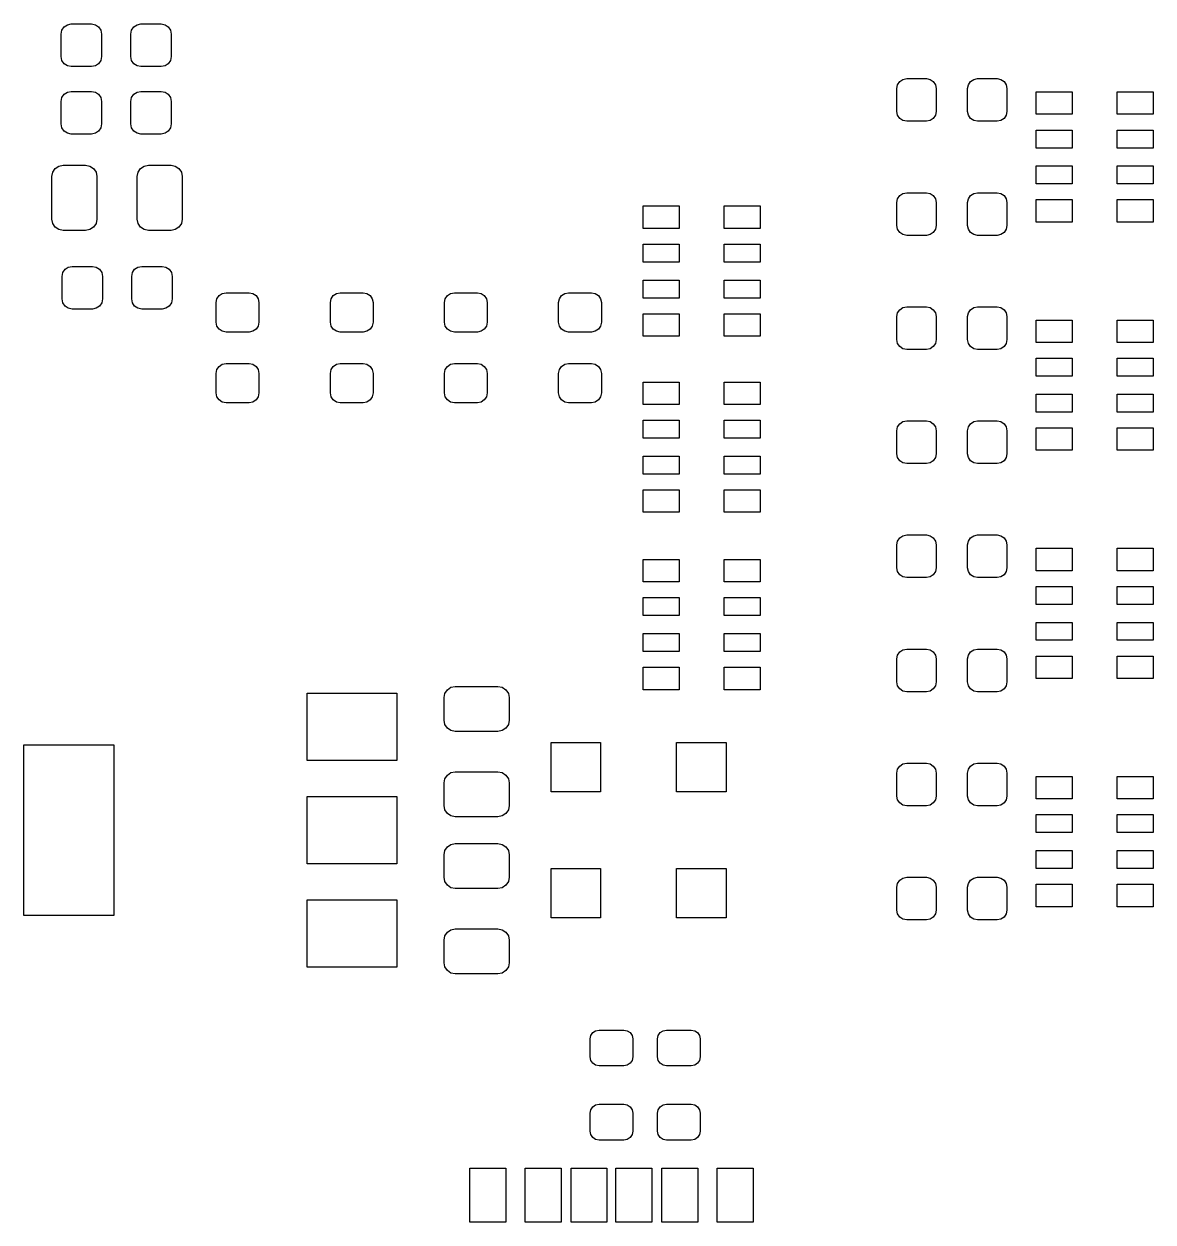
# Model space of a CAD drawing. Extents: x 59.9 to 115.5, y -126.7 to -48.9.
# Drawn here: x 90.43 to 115.55, y -81.55 to -54.88 of the extents above; entities that cross this region are included whole.
import ezdxf

# ---------------------------------------------------------------- set-up
doc = ezdxf.new("R2010")
doc.units = 0
doc.layers.add('BLACK', color=7, linetype='CONTINUOUS')

msp = doc.modelspace()

# ---------------------------------------------------------------- linework, layer by layer
at = {"layer": 'BLACK', "linetype": 'CONTINUOUS'}
for p, q in [((91.3214, -54.9444), (91.3944, -54.8956)), ((91.3944, -54.8956), (91.4805, -54.8785)), ((91.4805, -54.8785), (91.9305, -54.8785)), ((91.9305, -54.8785), (92.0166, -54.8956)), ((92.0166, -54.8956), (92.0896, -54.9444)), ((92.8714, -54.9444), (92.9444, -54.8956)), ((92.9444, -54.8956), (93.0305, -54.8785)), ((93.0305, -54.8785), (93.4805, -54.8785)), ((93.4805, -54.8785), (93.5666, -54.8956)), ((93.5666, -54.8956), (93.6396, -54.9444)), ((91.2555, -55.1035), (91.2726, -55.0174)), ((91.2555, -55.6035), (91.2555, -55.1035)), ((91.2726, -55.0174), (91.3214, -54.9444)), ((92.0896, -54.9444), (92.1384, -55.0174)), ((92.1384, -55.0174), (92.1555, -55.1035)), ((92.1555, -55.1035), (92.1555, -55.6035)), ((92.8055, -55.1035), (92.8226, -55.0174)), ((92.8055, -55.6035), (92.8055, -55.1035)), ((92.8226, -55.0174), (92.8714, -54.9444)), ((93.6396, -54.9444), (93.6884, -55.0174)), ((93.6884, -55.0174), (93.7055, -55.1035)), ((93.7055, -55.1035), (93.7055, -55.6035)), ((91.2726, -55.6896), (91.2555, -55.6035)), ((91.3214, -55.7626), (91.2726, -55.6896)), ((92.1384, -55.6896), (92.0896, -55.7626)), ((92.1555, -55.6035), (92.1384, -55.6896)), ((92.8226, -55.6896), (92.8055, -55.6035)), ((92.8714, -55.7626), (92.8226, -55.6896)), ((93.6884, -55.6896), (93.6396, -55.7626)), ((93.7055, -55.6035), (93.6884, -55.6896)), ((91.3944, -55.8113), (91.3214, -55.7626)), ((91.4805, -55.8285), (91.3944, -55.8113)), ((91.9305, -55.8285), (91.4805, -55.8285)), ((92.0166, -55.8113), (91.9305, -55.8285)), ((92.0896, -55.7626), (92.0166, -55.8113)), ((92.9444, -55.8113), (92.8714, -55.7626)), ((93.0305, -55.8285), (92.9444, -55.8113)), ((93.4805, -55.8285), (93.0305, -55.8285)), ((93.5666, -55.8113), (93.4805, -55.8285)), ((93.6396, -55.7626), (93.5666, -55.8113)), ((109.85, -56.3137), (109.867, -56.23)), ((109.867, -56.23), (109.914, -56.1591)), ((109.914, -56.1591), (109.985, -56.1117)), ((109.985, -56.1117), (110.069, -56.095)), ((110.069, -56.095), (110.506, -56.095)), ((110.506, -56.095), (110.59, -56.1117)), ((110.59, -56.1117), (110.661, -56.1591)), ((110.661, -56.1591), (110.708, -56.23)), ((110.708, -56.23), (110.725, -56.3137)), ((111.425, -56.3137), (111.442, -56.23)), ((111.442, -56.23), (111.489, -56.1591)), ((111.489, -56.1591), (111.56, -56.1117)), ((111.56, -56.1117), (111.644, -56.095)), ((111.644, -56.095), (112.081, -56.095)), ((112.081, -56.095), (112.165, -56.1117)), ((112.165, -56.1117), (112.236, -56.1591)), ((112.236, -56.1591), (112.283, -56.23)), ((112.283, -56.23), (112.3, -56.3137)), ((91.2555, -56.6035), (91.2726, -56.5174)), ((91.2726, -56.5174), (91.3214, -56.4444)), ((91.3214, -56.4444), (91.3944, -56.3956)), ((91.3944, -56.3956), (91.4805, -56.3785)), ((91.4805, -56.3785), (91.9305, -56.3785)), ((91.9305, -56.3785), (92.0166, -56.3956)), ((92.0166, -56.3956), (92.0896, -56.4444)), ((92.0896, -56.4444), (92.1384, -56.5174)), ((92.1384, -56.5174), (92.1555, -56.6035)), ((92.8055, -56.6035), (92.8226, -56.5174)), ((92.8226, -56.5174), (92.8714, -56.4444)), ((92.8714, -56.4444), (92.9444, -56.3956)), ((92.9444, -56.3956), (93.0305, -56.3785)), ((93.0305, -56.3785), (93.4805, -56.3785)), ((93.4805, -56.3785), (93.5666, -56.3956)), ((93.5666, -56.3956), (93.6396, -56.4444)), ((93.6396, -56.4444), (93.6884, -56.5174)), ((93.6884, -56.5174), (93.7055, -56.6035)), ((109.85, -56.8262), (109.85, -56.3137)), ((110.725, -56.3137), (110.725, -56.8262)), ((111.425, -56.8262), (111.425, -56.3137)), ((112.3, -56.3137), (112.3, -56.8262)), ((112.95, -56.89), (112.95, -56.39)), ((112.95, -56.39), (113.75, -56.39)), ((113.75, -56.39), (113.75, -56.89)), ((114.75, -56.89), (114.75, -56.39)), ((114.75, -56.39), (115.55, -56.39)), ((115.55, -56.39), (115.55, -56.89)), ((91.2555, -57.1035), (91.2555, -56.6035)), ((92.1555, -56.6035), (92.1555, -57.1035)), ((92.8055, -57.1035), (92.8055, -56.6035)), ((93.7055, -56.6035), (93.7055, -57.1035)), ((109.867, -56.91), (109.85, -56.8262)), ((109.914, -56.9809), (109.867, -56.91)), ((109.985, -57.0283), (109.914, -56.9809)), ((110.069, -57.045), (109.985, -57.0283)), ((110.506, -57.045), (110.069, -57.045)), ((110.59, -57.0283), (110.506, -57.045)), ((110.661, -56.9809), (110.59, -57.0283)), ((110.708, -56.91), (110.661, -56.9809)), ((110.725, -56.8262), (110.708, -56.91)), ((111.442, -56.91), (111.425, -56.8262)), ((111.489, -56.9809), (111.442, -56.91)), ((111.56, -57.0283), (111.489, -56.9809)), ((111.644, -57.045), (111.56, -57.0283)), ((112.081, -57.045), (111.644, -57.045)), ((112.165, -57.0283), (112.081, -57.045)), ((112.236, -56.9809), (112.165, -57.0283)), ((112.283, -56.91), (112.236, -56.9809)), ((112.3, -56.8262), (112.283, -56.91)), ((113.75, -56.89), (112.95, -56.89)), ((115.55, -56.89), (114.75, -56.89)), ((91.2726, -57.1896), (91.2555, -57.1035)), ((91.3214, -57.2626), (91.2726, -57.1896)), ((91.3944, -57.3113), (91.3214, -57.2626)), ((91.4805, -57.3285), (91.3944, -57.3113)), ((91.9305, -57.3285), (91.4805, -57.3285)), ((92.0166, -57.3113), (91.9305, -57.3285)), ((92.0896, -57.2626), (92.0166, -57.3113)), ((92.1384, -57.1896), (92.0896, -57.2626)), ((92.1555, -57.1035), (92.1384, -57.1896)), ((92.8226, -57.1896), (92.8055, -57.1035)), ((92.8714, -57.2626), (92.8226, -57.1896)), ((92.9444, -57.3113), (92.8714, -57.2626)), ((93.0305, -57.3285), (92.9444, -57.3113)), ((93.4805, -57.3285), (93.0305, -57.3285)), ((93.5666, -57.3113), (93.4805, -57.3285)), ((93.6396, -57.2626), (93.5666, -57.3113)), ((93.6884, -57.1896), (93.6396, -57.2626)), ((93.7055, -57.1035), (93.6884, -57.1896)), ((112.95, -57.64), (112.95, -57.24)), ((112.95, -57.24), (113.75, -57.24)), ((113.75, -57.24), (113.75, -57.64)), ((114.75, -57.64), (114.75, -57.24)), ((114.75, -57.24), (115.55, -57.24)), ((115.55, -57.24), (115.55, -57.64)), ((113.75, -57.64), (112.95, -57.64)), ((115.55, -57.64), (114.75, -57.64)), ((91.069, -58.1793), (91.1232, -58.0982)), ((91.1232, -58.0982), (91.2043, -58.044)), ((91.2043, -58.044), (91.3, -58.025)), ((91.3, -58.025), (91.8, -58.025)), ((91.8, -58.025), (91.8957, -58.044)), ((91.8957, -58.044), (91.9768, -58.0982)), ((91.9768, -58.0982), (92.031, -58.1793)), ((92.969, -58.1793), (93.0232, -58.0982)), ((93.0232, -58.0982), (93.1043, -58.044)), ((93.1043, -58.044), (93.2, -58.025)), ((93.2, -58.025), (93.7, -58.025)), ((93.7, -58.025), (93.7957, -58.044)), ((93.7957, -58.044), (93.8768, -58.0982)), ((93.8768, -58.0982), (93.931, -58.1793)), ((112.95, -58.44), (112.95, -58.04)), ((112.95, -58.04), (113.75, -58.04)), ((113.75, -58.04), (113.75, -58.44)), ((114.75, -58.44), (114.75, -58.04)), ((114.75, -58.04), (115.55, -58.04)), ((115.55, -58.04), (115.55, -58.44)), ((91.05, -58.275), (91.069, -58.1793)), ((91.05, -59.225), (91.05, -58.275)), ((92.031, -58.1793), (92.05, -58.275)), ((92.05, -58.275), (92.05, -59.225)), ((92.95, -58.275), (92.969, -58.1793)), ((92.95, -59.225), (92.95, -58.275)), ((93.931, -58.1793), (93.95, -58.275)), ((93.95, -58.275), (93.95, -59.225)), ((109.914, -58.6991), (109.985, -58.6517)), ((109.985, -58.6517), (110.069, -58.635)), ((110.069, -58.635), (110.506, -58.635)), ((110.506, -58.635), (110.59, -58.6517)), ((110.59, -58.6517), (110.661, -58.6991)), ((111.489, -58.6991), (111.56, -58.6517)), ((111.56, -58.6517), (111.644, -58.635)), ((111.644, -58.635), (112.081, -58.635)), ((112.081, -58.635), (112.165, -58.6517)), ((112.165, -58.6517), (112.236, -58.6991)), ((113.75, -58.44), (112.95, -58.44)), ((115.55, -58.44), (114.75, -58.44)), ((104.206, -59.43), (104.206, -58.93)), ((104.206, -58.93), (105.006, -58.93)), ((105.006, -58.93), (105.006, -59.43)), ((106.006, -59.43), (106.006, -58.93)), ((106.006, -58.93), (106.806, -58.93)), ((106.806, -58.93), (106.806, -59.43)), ((109.85, -58.8537), (109.867, -58.77)), ((109.85, -59.3663), (109.85, -58.8537)), ((109.867, -58.77), (109.914, -58.6991)), ((110.661, -58.6991), (110.708, -58.77)), ((110.708, -58.77), (110.725, -58.8537)), ((110.725, -58.8537), (110.725, -59.3663)), ((111.425, -58.8537), (111.442, -58.77)), ((111.425, -59.3663), (111.425, -58.8537)), ((111.442, -58.77), (111.489, -58.6991)), ((112.236, -58.6991), (112.283, -58.77)), ((112.283, -58.77), (112.3, -58.8537)), ((112.3, -58.8537), (112.3, -59.3663)), ((112.95, -59.29), (112.95, -58.79)), ((112.95, -58.79), (113.75, -58.79)), ((113.75, -58.79), (113.75, -59.29)), ((114.75, -59.29), (114.75, -58.79)), ((114.75, -58.79), (115.55, -58.79)), ((115.55, -58.79), (115.55, -59.29)), ((91.069, -59.3207), (91.05, -59.225)), ((91.1232, -59.4018), (91.069, -59.3207)), ((91.2043, -59.456), (91.1232, -59.4018)), ((91.3, -59.475), (91.2043, -59.456)), ((91.8, -59.475), (91.3, -59.475)), ((91.8957, -59.456), (91.8, -59.475)), ((91.9768, -59.4018), (91.8957, -59.456)), ((92.031, -59.3207), (91.9768, -59.4018)), ((92.05, -59.225), (92.031, -59.3207)), ((92.969, -59.3207), (92.95, -59.225)), ((93.0232, -59.4018), (92.969, -59.3207)), ((93.1043, -59.456), (93.0232, -59.4018)), ((93.2, -59.475), (93.1043, -59.456)), ((93.7, -59.475), (93.2, -59.475)), ((93.7957, -59.456), (93.7, -59.475)), ((93.8768, -59.4018), (93.7957, -59.456)), ((93.931, -59.3207), (93.8768, -59.4018)), ((93.95, -59.225), (93.931, -59.3207)), ((105.006, -59.43), (104.206, -59.43)), ((106.806, -59.43), (106.006, -59.43)), ((109.867, -59.45), (109.85, -59.3663)), ((109.914, -59.5209), (109.867, -59.45)), ((110.708, -59.45), (110.661, -59.5209)), ((110.725, -59.3663), (110.708, -59.45)), ((111.442, -59.45), (111.425, -59.3663)), ((111.489, -59.5209), (111.442, -59.45)), ((112.283, -59.45), (112.236, -59.5209)), ((112.3, -59.3663), (112.283, -59.45)), ((113.75, -59.29), (112.95, -59.29)), ((115.55, -59.29), (114.75, -59.29)), ((109.985, -59.5683), (109.914, -59.5209)), ((110.069, -59.585), (109.985, -59.5683)), ((110.506, -59.585), (110.069, -59.585)), ((110.59, -59.5683), (110.506, -59.585)), ((110.661, -59.5209), (110.59, -59.5683)), ((111.56, -59.5683), (111.489, -59.5209)), ((111.644, -59.585), (111.56, -59.5683)), ((112.081, -59.585), (111.644, -59.585)), ((112.165, -59.5683), (112.081, -59.585)), ((112.236, -59.5209), (112.165, -59.5683)), ((104.206, -60.18), (104.206, -59.78)), ((104.206, -59.78), (105.006, -59.78)), ((105.006, -59.78), (105.006, -60.18)), ((106.006, -60.18), (106.006, -59.78)), ((106.006, -59.78), (106.806, -59.78)), ((106.806, -59.78), (106.806, -60.18)), ((91.4139, -60.2921), (91.5, -60.275)), ((91.5, -60.275), (91.95, -60.275)), ((91.95, -60.275), (92.0361, -60.2921)), ((92.9639, -60.2921), (93.05, -60.275)), ((93.05, -60.275), (93.5, -60.275)), ((93.5, -60.275), (93.5861, -60.2921)), ((105.006, -60.18), (104.206, -60.18)), ((106.806, -60.18), (106.006, -60.18)), ((91.275, -60.5), (91.2921, -60.4139)), ((91.275, -61), (91.275, -60.5)), ((91.2921, -60.4139), (91.3409, -60.3409)), ((91.3409, -60.3409), (91.4139, -60.2921)), ((92.0361, -60.2921), (92.1091, -60.3409)), ((92.1091, -60.3409), (92.1579, -60.4139)), ((92.1579, -60.4139), (92.175, -60.5)), ((92.175, -60.5), (92.175, -61)), ((92.825, -60.5), (92.8421, -60.4139)), ((92.825, -61), (92.825, -60.5)), ((92.8421, -60.4139), (92.8909, -60.3409)), ((92.8909, -60.3409), (92.9639, -60.2921)), ((93.5861, -60.2921), (93.6591, -60.3409)), ((93.6591, -60.3409), (93.7079, -60.4139)), ((93.7079, -60.4139), (93.725, -60.5)), ((93.725, -60.5), (93.725, -61)), ((104.206, -60.98), (104.206, -60.58)), ((104.206, -60.58), (105.006, -60.58)), ((105.006, -60.58), (105.006, -60.98)), ((106.006, -60.98), (106.006, -60.58)), ((106.006, -60.58), (106.806, -60.58)), ((106.806, -60.58), (106.806, -60.98)), ((91.2921, -61.0861), (91.275, -61)), ((92.175, -61), (92.1579, -61.0861)), ((92.8421, -61.0861), (92.825, -61)), ((93.725, -61), (93.7079, -61.0861)), ((94.705, -61.0812), (94.7217, -60.9975)), ((94.7217, -60.9975), (94.7691, -60.9266)), ((94.7691, -60.9266), (94.84, -60.8792)), ((94.84, -60.8792), (94.9237, -60.8625)), ((94.9237, -60.8625), (95.4363, -60.8625)), ((95.4363, -60.8625), (95.52, -60.8792)), ((95.52, -60.8792), (95.5909, -60.9266)), ((95.5909, -60.9266), (95.6383, -60.9975)), ((95.6383, -60.9975), (95.655, -61.0812)), ((97.245, -61.0812), (97.2617, -60.9975)), ((97.2617, -60.9975), (97.3091, -60.9266)), ((97.3091, -60.9266), (97.38, -60.8792)), ((97.38, -60.8792), (97.4637, -60.8625)), ((97.4637, -60.8625), (97.9762, -60.8625)), ((97.9762, -60.8625), (98.06, -60.8792)), ((98.06, -60.8792), (98.1309, -60.9266)), ((98.1309, -60.9266), (98.1783, -60.9975)), ((98.1783, -60.9975), (98.195, -61.0812)), ((99.785, -61.0812), (99.8017, -60.9975)), ((99.8017, -60.9975), (99.8491, -60.9266)), ((99.8491, -60.9266), (99.92, -60.8792)), ((99.92, -60.8792), (100.004, -60.8625)), ((100.004, -60.8625), (100.516, -60.8625)), ((100.516, -60.8625), (100.6, -60.8792)), ((100.6, -60.8792), (100.671, -60.9266)), ((100.671, -60.9266), (100.718, -60.9975)), ((100.718, -60.9975), (100.735, -61.0812)), ((102.325, -61.0812), (102.342, -60.9975)), ((102.342, -60.9975), (102.389, -60.9266)), ((102.389, -60.9266), (102.46, -60.8792)), ((102.46, -60.8792), (102.544, -60.8625)), ((102.544, -60.8625), (103.056, -60.8625)), ((103.056, -60.8625), (103.14, -60.8792)), ((103.14, -60.8792), (103.211, -60.9266)), ((103.211, -60.9266), (103.258, -60.9975)), ((103.258, -60.9975), (103.275, -61.0812)), ((105.006, -60.98), (104.206, -60.98)), ((106.806, -60.98), (106.006, -60.98)), ((91.3409, -61.1591), (91.2921, -61.0861)), ((91.4139, -61.2079), (91.3409, -61.1591)), ((91.5, -61.225), (91.4139, -61.2079)), ((91.95, -61.225), (91.5, -61.225)), ((92.0361, -61.2079), (91.95, -61.225)), ((92.1091, -61.1591), (92.0361, -61.2079)), ((92.1579, -61.0861), (92.1091, -61.1591)), ((92.8909, -61.1591), (92.8421, -61.0861)), ((92.9639, -61.2079), (92.8909, -61.1591)), ((93.05, -61.225), (92.9639, -61.2079)), ((93.5, -61.225), (93.05, -61.225)), ((93.5861, -61.2079), (93.5, -61.225)), ((93.6591, -61.1591), (93.5861, -61.2079)), ((93.7079, -61.0861), (93.6591, -61.1591)), ((94.705, -61.5187), (94.705, -61.0812)), ((95.655, -61.0812), (95.655, -61.5187)), ((97.245, -61.5187), (97.245, -61.0812)), ((98.195, -61.0812), (98.195, -61.5187)), ((99.785, -61.5187), (99.785, -61.0812)), ((100.735, -61.0812), (100.735, -61.5187)), ((102.325, -61.5187), (102.325, -61.0812)), ((103.275, -61.0812), (103.275, -61.5187)), ((104.206, -61.83), (104.206, -61.33)), ((104.206, -61.33), (105.006, -61.33)), ((105.006, -61.33), (105.006, -61.83)), ((106.006, -61.83), (106.006, -61.33)), ((106.006, -61.33), (106.806, -61.33)), ((106.806, -61.33), (106.806, -61.83)), ((109.85, -61.3937), (109.867, -61.31)), ((109.867, -61.31), (109.914, -61.2391)), ((109.914, -61.2391), (109.985, -61.1917)), ((109.985, -61.1917), (110.069, -61.175)), ((110.069, -61.175), (110.506, -61.175)), ((110.506, -61.175), (110.59, -61.1917)), ((110.59, -61.1917), (110.661, -61.2391)), ((110.661, -61.2391), (110.708, -61.31)), ((110.708, -61.31), (110.725, -61.3937)), ((111.425, -61.3937), (111.442, -61.31)), ((111.442, -61.31), (111.489, -61.2391)), ((111.489, -61.2391), (111.56, -61.1917)), ((111.56, -61.1917), (111.644, -61.175)), ((111.644, -61.175), (112.081, -61.175)), ((112.081, -61.175), (112.165, -61.1917)), ((112.165, -61.1917), (112.236, -61.2391)), ((112.236, -61.2391), (112.283, -61.31)), ((112.283, -61.31), (112.3, -61.3937)), ((94.7217, -61.6025), (94.705, -61.5187)), ((94.7691, -61.6734), (94.7217, -61.6025)), ((95.6383, -61.6025), (95.5909, -61.6734)), ((95.655, -61.5187), (95.6383, -61.6025)), ((97.2617, -61.6025), (97.245, -61.5187)), ((97.3091, -61.6734), (97.2617, -61.6025)), ((98.1783, -61.6025), (98.1309, -61.6734)), ((98.195, -61.5187), (98.1783, -61.6025)), ((99.8017, -61.6025), (99.785, -61.5187)), ((99.8491, -61.6734), (99.8017, -61.6025)), ((100.718, -61.6025), (100.671, -61.6734)), ((100.735, -61.5187), (100.718, -61.6025)), ((102.342, -61.6025), (102.325, -61.5187)), ((102.389, -61.6734), (102.342, -61.6025)), ((103.258, -61.6025), (103.211, -61.6734)), ((103.275, -61.5187), (103.258, -61.6025)), ((109.85, -61.9062), (109.85, -61.3937)), ((110.725, -61.3937), (110.725, -61.9062)), ((111.425, -61.9062), (111.425, -61.3937)), ((112.3, -61.3937), (112.3, -61.9062)), ((112.95, -61.97), (112.95, -61.47)), ((112.95, -61.47), (113.75, -61.47)), ((113.75, -61.47), (113.75, -61.97)), ((114.75, -61.97), (114.75, -61.47)), ((114.75, -61.47), (115.55, -61.47)), ((115.55, -61.47), (115.55, -61.97)), ((94.84, -61.7208), (94.7691, -61.6734)), ((94.9237, -61.7375), (94.84, -61.7208)), ((95.4363, -61.7375), (94.9237, -61.7375)), ((95.52, -61.7208), (95.4363, -61.7375)), ((95.5909, -61.6734), (95.52, -61.7208)), ((97.38, -61.7208), (97.3091, -61.6734)), ((97.4637, -61.7375), (97.38, -61.7208)), ((97.9762, -61.7375), (97.4637, -61.7375)), ((98.06, -61.7208), (97.9762, -61.7375)), ((98.1309, -61.6734), (98.06, -61.7208)), ((99.92, -61.7208), (99.8491, -61.6734)), ((100.004, -61.7375), (99.92, -61.7208)), ((100.516, -61.7375), (100.004, -61.7375)), ((100.6, -61.7208), (100.516, -61.7375)), ((100.671, -61.6734), (100.6, -61.7208)), ((102.46, -61.7208), (102.389, -61.6734)), ((102.544, -61.7375), (102.46, -61.7208)), ((103.056, -61.7375), (102.544, -61.7375)), ((103.14, -61.7208), (103.056, -61.7375)), ((103.211, -61.6734), (103.14, -61.7208)), ((105.006, -61.83), (104.206, -61.83)), ((106.806, -61.83), (106.006, -61.83)), ((109.867, -61.99), (109.85, -61.9062)), ((109.914, -62.0609), (109.867, -61.99)), ((109.985, -62.1083), (109.914, -62.0609)), ((110.069, -62.125), (109.985, -62.1083)), ((110.506, -62.125), (110.069, -62.125)), ((110.59, -62.1083), (110.506, -62.125)), ((110.661, -62.0609), (110.59, -62.1083)), ((110.708, -61.99), (110.661, -62.0609)), ((110.725, -61.9062), (110.708, -61.99)), ((111.442, -61.99), (111.425, -61.9062)), ((111.489, -62.0609), (111.442, -61.99)), ((111.56, -62.1083), (111.489, -62.0609)), ((111.644, -62.125), (111.56, -62.1083)), ((112.081, -62.125), (111.644, -62.125)), ((112.165, -62.1083), (112.081, -62.125)), ((112.236, -62.0609), (112.165, -62.1083)), ((112.283, -61.99), (112.236, -62.0609)), ((112.3, -61.9062), (112.283, -61.99)), ((113.75, -61.97), (112.95, -61.97)), ((115.55, -61.97), (114.75, -61.97)), ((112.95, -62.72), (112.95, -62.32)), ((112.95, -62.32), (113.75, -62.32)), ((113.75, -62.32), (113.75, -62.72)), ((114.75, -62.72), (114.75, -62.32)), ((114.75, -62.32), (115.55, -62.32)), ((115.55, -62.32), (115.55, -62.72)), ((94.705, -62.6562), (94.7217, -62.5725)), ((94.705, -63.0938), (94.705, -62.6562)), ((94.7217, -62.5725), (94.7691, -62.5016)), ((94.7691, -62.5016), (94.84, -62.4542)), ((94.84, -62.4542), (94.9237, -62.4375)), ((94.9237, -62.4375), (95.4363, -62.4375)), ((95.4363, -62.4375), (95.52, -62.4542)), ((95.52, -62.4542), (95.5909, -62.5016)), ((95.5909, -62.5016), (95.6383, -62.5725)), ((95.6383, -62.5725), (95.655, -62.6562)), ((95.655, -62.6562), (95.655, -63.0938)), ((97.245, -62.6562), (97.2617, -62.5725)), ((97.245, -63.0938), (97.245, -62.6562)), ((97.2617, -62.5725), (97.3091, -62.5016)), ((97.3091, -62.5016), (97.38, -62.4542)), ((97.38, -62.4542), (97.4637, -62.4375)), ((97.4637, -62.4375), (97.9762, -62.4375)), ((97.9762, -62.4375), (98.06, -62.4542)), ((98.06, -62.4542), (98.1309, -62.5016)), ((98.1309, -62.5016), (98.1783, -62.5725)), ((98.1783, -62.5725), (98.195, -62.6562)), ((98.195, -62.6562), (98.195, -63.0938)), ((99.785, -62.6562), (99.8017, -62.5725)), ((99.785, -63.0938), (99.785, -62.6562)), ((99.8017, -62.5725), (99.8491, -62.5016)), ((99.8491, -62.5016), (99.92, -62.4542)), ((99.92, -62.4542), (100.004, -62.4375)), ((100.004, -62.4375), (100.516, -62.4375)), ((100.516, -62.4375), (100.6, -62.4542)), ((100.6, -62.4542), (100.671, -62.5016)), ((100.671, -62.5016), (100.718, -62.5725)), ((100.718, -62.5725), (100.735, -62.6562)), ((100.735, -62.6562), (100.735, -63.0938)), ((102.325, -62.6562), (102.342, -62.5725)), ((102.325, -63.0938), (102.325, -62.6562)), ((102.342, -62.5725), (102.389, -62.5016)), ((102.389, -62.5016), (102.46, -62.4542)), ((102.46, -62.4542), (102.544, -62.4375)), ((102.544, -62.4375), (103.056, -62.4375)), ((103.056, -62.4375), (103.14, -62.4542)), ((103.14, -62.4542), (103.211, -62.5016)), ((103.211, -62.5016), (103.258, -62.5725)), ((103.258, -62.5725), (103.275, -62.6562)), ((103.275, -62.6562), (103.275, -63.0938)), ((104.206, -63.35), (104.206, -62.85)), ((104.206, -62.85), (105.006, -62.85)), ((105.006, -62.85), (105.006, -63.35)), ((106.006, -63.35), (106.006, -62.85)), ((106.006, -62.85), (106.806, -62.85)), ((106.806, -62.85), (106.806, -63.35)), ((113.75, -62.72), (112.95, -62.72)), ((115.55, -62.72), (114.75, -62.72)), ((94.7217, -63.1775), (94.705, -63.0938)), ((94.7691, -63.2484), (94.7217, -63.1775)), ((95.6383, -63.1775), (95.5909, -63.2484)), ((95.655, -63.0938), (95.6383, -63.1775)), ((97.2617, -63.1775), (97.245, -63.0938)), ((97.3091, -63.2484), (97.2617, -63.1775)), ((98.1783, -63.1775), (98.1309, -63.2484)), ((98.195, -63.0938), (98.1783, -63.1775)), ((99.8017, -63.1775), (99.785, -63.0938)), ((99.8491, -63.2484), (99.8017, -63.1775)), ((100.718, -63.1775), (100.671, -63.2484)), ((100.735, -63.0938), (100.718, -63.1775)), ((102.342, -63.1775), (102.325, -63.0938)), ((102.389, -63.2484), (102.342, -63.1775)), ((103.258, -63.1775), (103.211, -63.2484)), ((103.275, -63.0938), (103.258, -63.1775)), ((112.95, -63.52), (112.95, -63.12)), ((112.95, -63.12), (113.75, -63.12)), ((113.75, -63.12), (113.75, -63.52)), ((114.75, -63.52), (114.75, -63.12)), ((114.75, -63.12), (115.55, -63.12)), ((115.55, -63.12), (115.55, -63.52)), ((94.84, -63.2958), (94.7691, -63.2484)), ((94.9237, -63.3125), (94.84, -63.2958)), ((95.4363, -63.3125), (94.9237, -63.3125)), ((95.52, -63.2958), (95.4363, -63.3125)), ((95.5909, -63.2484), (95.52, -63.2958)), ((97.38, -63.2958), (97.3091, -63.2484)), ((97.4637, -63.3125), (97.38, -63.2958)), ((97.9762, -63.3125), (97.4637, -63.3125)), ((98.06, -63.2958), (97.9762, -63.3125)), ((98.1309, -63.2484), (98.06, -63.2958)), ((99.92, -63.2958), (99.8491, -63.2484)), ((100.004, -63.3125), (99.92, -63.2958)), ((100.516, -63.3125), (100.004, -63.3125)), ((100.6, -63.2958), (100.516, -63.3125)), ((100.671, -63.2484), (100.6, -63.2958)), ((102.46, -63.2958), (102.389, -63.2484)), ((102.544, -63.3125), (102.46, -63.2958)), ((103.056, -63.3125), (102.544, -63.3125)), ((103.14, -63.2958), (103.056, -63.3125)), ((103.211, -63.2484), (103.14, -63.2958)), ((105.006, -63.35), (104.206, -63.35)), ((106.806, -63.35), (106.006, -63.35)), ((104.206, -64.1), (104.206, -63.7)), ((104.206, -63.7), (105.006, -63.7)), ((105.006, -63.7), (105.006, -64.1)), ((106.006, -64.1), (106.006, -63.7)), ((106.006, -63.7), (106.806, -63.7)), ((106.806, -63.7), (106.806, -64.1)), ((109.914, -63.7791), (109.985, -63.7317)), ((109.985, -63.7317), (110.069, -63.715)), ((110.069, -63.715), (110.506, -63.715)), ((110.506, -63.715), (110.59, -63.7317)), ((110.59, -63.7317), (110.661, -63.7791)), ((111.489, -63.7791), (111.56, -63.7317)), ((111.56, -63.7317), (111.644, -63.715)), ((111.644, -63.715), (112.081, -63.715)), ((112.081, -63.715), (112.165, -63.7317)), ((112.165, -63.7317), (112.236, -63.7791)), ((113.75, -63.52), (112.95, -63.52)), ((115.55, -63.52), (114.75, -63.52)), ((109.85, -63.9337), (109.867, -63.85)), ((109.85, -64.4462), (109.85, -63.9337)), ((109.867, -63.85), (109.914, -63.7791)), ((110.661, -63.7791), (110.708, -63.85)), ((110.708, -63.85), (110.725, -63.9337)), ((110.725, -63.9337), (110.725, -64.4462)), ((111.425, -63.9337), (111.442, -63.85)), ((111.425, -64.4462), (111.425, -63.9337)), ((111.442, -63.85), (111.489, -63.7791)), ((112.236, -63.7791), (112.283, -63.85)), ((112.283, -63.85), (112.3, -63.9337)), ((112.3, -63.9337), (112.3, -64.4462)), ((112.95, -64.37), (112.95, -63.87)), ((112.95, -63.87), (113.75, -63.87)), ((113.75, -63.87), (113.75, -64.37)), ((114.75, -64.37), (114.75, -63.87)), ((114.75, -63.87), (115.55, -63.87)), ((115.55, -63.87), (115.55, -64.37)), ((105.006, -64.1), (104.206, -64.1)), ((106.806, -64.1), (106.006, -64.1)), ((104.206, -64.9), (104.206, -64.5)), ((104.206, -64.5), (105.006, -64.5)), ((105.006, -64.5), (105.006, -64.9)), ((106.006, -64.9), (106.006, -64.5)), ((106.006, -64.5), (106.806, -64.5)), ((106.806, -64.5), (106.806, -64.9)), ((109.867, -64.53), (109.85, -64.4462)), ((109.914, -64.6009), (109.867, -64.53)), ((110.708, -64.53), (110.661, -64.6009)), ((110.725, -64.4462), (110.708, -64.53)), ((111.442, -64.53), (111.425, -64.4462)), ((111.489, -64.6009), (111.442, -64.53)), ((112.283, -64.53), (112.236, -64.6009)), ((112.3, -64.4462), (112.283, -64.53)), ((113.75, -64.37), (112.95, -64.37)), ((115.55, -64.37), (114.75, -64.37)), ((109.985, -64.6483), (109.914, -64.6009)), ((110.069, -64.665), (109.985, -64.6483)), ((110.506, -64.665), (110.069, -64.665)), ((110.59, -64.6483), (110.506, -64.665)), ((110.661, -64.6009), (110.59, -64.6483)), ((111.56, -64.6483), (111.489, -64.6009)), ((111.644, -64.665), (111.56, -64.6483)), ((112.081, -64.665), (111.644, -64.665)), ((112.165, -64.6483), (112.081, -64.665)), ((112.236, -64.6009), (112.165, -64.6483)), ((105.006, -64.9), (104.206, -64.9)), ((106.806, -64.9), (106.006, -64.9)), ((104.206, -65.75), (104.206, -65.25)), ((104.206, -65.25), (105.006, -65.25)), ((105.006, -65.25), (105.006, -65.75)), ((106.006, -65.75), (106.006, -65.25)), ((106.006, -65.25), (106.806, -65.25)), ((106.806, -65.25), (106.806, -65.75)), ((105.006, -65.75), (104.206, -65.75)), ((106.806, -65.75), (106.006, -65.75)), ((109.85, -66.4737), (109.867, -66.39)), ((109.867, -66.39), (109.914, -66.3191)), ((109.914, -66.3191), (109.985, -66.2717)), ((109.985, -66.2717), (110.069, -66.255)), ((110.069, -66.255), (110.506, -66.255)), ((110.506, -66.255), (110.59, -66.2717)), ((110.59, -66.2717), (110.661, -66.3191)), ((110.661, -66.3191), (110.708, -66.39)), ((110.708, -66.39), (110.725, -66.4737)), ((111.425, -66.4737), (111.442, -66.39)), ((111.442, -66.39), (111.489, -66.3191)), ((111.489, -66.3191), (111.56, -66.2717)), ((111.56, -66.2717), (111.644, -66.255)), ((111.644, -66.255), (112.081, -66.255)), ((112.081, -66.255), (112.165, -66.2717)), ((112.165, -66.2717), (112.236, -66.3191)), ((112.236, -66.3191), (112.283, -66.39)), ((112.283, -66.39), (112.3, -66.4737)), ((109.85, -66.9862), (109.85, -66.4737)), ((110.725, -66.4737), (110.725, -66.9862)), ((111.425, -66.9862), (111.425, -66.4737)), ((112.3, -66.4737), (112.3, -66.9862)), ((112.95, -67.05), (112.95, -66.55)), ((112.95, -66.55), (113.75, -66.55)), ((113.75, -66.55), (113.75, -67.05)), ((114.75, -67.05), (114.75, -66.55)), ((114.75, -66.55), (115.55, -66.55)), ((115.55, -66.55), (115.55, -67.05)), ((104.206, -67.3), (104.206, -66.8)), ((104.206, -66.8), (105.006, -66.8)), ((105.006, -66.8), (105.006, -67.3)), ((106.006, -67.3), (106.006, -66.8)), ((106.006, -66.8), (106.806, -66.8)), ((106.806, -66.8), (106.806, -67.3)), ((109.867, -67.07), (109.85, -66.9862)), ((109.914, -67.1409), (109.867, -67.07)), ((109.985, -67.1883), (109.914, -67.1409)), ((110.069, -67.205), (109.985, -67.1883)), ((110.506, -67.205), (110.069, -67.205)), ((110.59, -67.1883), (110.506, -67.205)), ((110.661, -67.1409), (110.59, -67.1883)), ((110.708, -67.07), (110.661, -67.1409)), ((110.725, -66.9862), (110.708, -67.07)), ((111.442, -67.07), (111.425, -66.9862)), ((111.489, -67.1409), (111.442, -67.07)), ((111.56, -67.1883), (111.489, -67.1409)), ((111.644, -67.205), (111.56, -67.1883)), ((112.081, -67.205), (111.644, -67.205)), ((112.165, -67.1883), (112.081, -67.205)), ((112.236, -67.1409), (112.165, -67.1883)), ((112.283, -67.07), (112.236, -67.1409)), ((112.3, -66.9862), (112.283, -67.07)), ((113.75, -67.05), (112.95, -67.05)), ((115.55, -67.05), (114.75, -67.05)), ((105.006, -67.3), (104.206, -67.3)), ((106.806, -67.3), (106.006, -67.3)), ((112.95, -67.8), (112.95, -67.4)), ((112.95, -67.4), (113.75, -67.4)), ((113.75, -67.4), (113.75, -67.8)), ((114.75, -67.8), (114.75, -67.4)), ((114.75, -67.4), (115.55, -67.4)), ((115.55, -67.4), (115.55, -67.8)), ((104.206, -68.05), (104.206, -67.65)), ((104.206, -67.65), (105.006, -67.65)), ((105.006, -67.65), (105.006, -68.05)), ((106.006, -68.05), (106.006, -67.65)), ((106.006, -67.65), (106.806, -67.65)), ((106.806, -67.65), (106.806, -68.05)), ((113.75, -67.8), (112.95, -67.8)), ((115.55, -67.8), (114.75, -67.8)), ((105.006, -68.05), (104.206, -68.05)), ((106.806, -68.05), (106.006, -68.05)), ((112.95, -68.6), (112.95, -68.2)), ((112.95, -68.2), (113.75, -68.2)), ((113.75, -68.2), (113.75, -68.6)), ((114.75, -68.6), (114.75, -68.2)), ((114.75, -68.2), (115.55, -68.2)), ((115.55, -68.2), (115.55, -68.6)), ((104.206, -68.85), (104.206, -68.45)), ((104.206, -68.45), (105.006, -68.45)), ((105.006, -68.45), (105.006, -68.85)), ((106.006, -68.85), (106.006, -68.45)), ((106.006, -68.45), (106.806, -68.45)), ((106.806, -68.45), (106.806, -68.85)), ((109.914, -68.8591), (109.985, -68.8117)), ((109.985, -68.8117), (110.069, -68.795)), ((110.069, -68.795), (110.506, -68.795)), ((110.506, -68.795), (110.59, -68.8117)), ((110.59, -68.8117), (110.661, -68.8591)), ((111.489, -68.8591), (111.56, -68.8117)), ((111.56, -68.8117), (111.644, -68.795)), ((111.644, -68.795), (112.081, -68.795)), ((112.081, -68.795), (112.165, -68.8117)), ((112.165, -68.8117), (112.236, -68.8591)), ((113.75, -68.6), (112.95, -68.6)), ((115.55, -68.6), (114.75, -68.6)), ((105.006, -68.85), (104.206, -68.85)), ((106.806, -68.85), (106.006, -68.85)), ((109.85, -69.0138), (109.867, -68.93)), ((109.85, -69.5262), (109.85, -69.0138)), ((109.867, -68.93), (109.914, -68.8591)), ((110.661, -68.8591), (110.708, -68.93)), ((110.708, -68.93), (110.725, -69.0138)), ((110.725, -69.0138), (110.725, -69.5262)), ((111.425, -69.0138), (111.442, -68.93)), ((111.425, -69.5262), (111.425, -69.0138)), ((111.442, -68.93), (111.489, -68.8591)), ((112.236, -68.8591), (112.283, -68.93)), ((112.283, -68.93), (112.3, -69.0138)), ((112.3, -69.0138), (112.3, -69.5262)), ((112.95, -69.45), (112.95, -68.95)), ((112.95, -68.95), (113.75, -68.95)), ((113.75, -68.95), (113.75, -69.45)), ((114.75, -69.45), (114.75, -68.95)), ((114.75, -68.95), (115.55, -68.95)), ((115.55, -68.95), (115.55, -69.45)), ((104.206, -69.7), (104.206, -69.2)), ((104.206, -69.2), (105.006, -69.2)), ((105.006, -69.2), (105.006, -69.7)), ((106.006, -69.7), (106.006, -69.2)), ((106.006, -69.2), (106.806, -69.2)), ((106.806, -69.2), (106.806, -69.7)), ((109.867, -69.61), (109.85, -69.5262)), ((109.914, -69.6809), (109.867, -69.61)), ((110.708, -69.61), (110.661, -69.6809)), ((110.725, -69.5262), (110.708, -69.61)), ((111.442, -69.61), (111.425, -69.5262)), ((111.489, -69.6809), (111.442, -69.61)), ((112.283, -69.61), (112.236, -69.6809)), ((112.3, -69.5262), (112.283, -69.61)), ((113.75, -69.45), (112.95, -69.45)), ((115.55, -69.45), (114.75, -69.45)), ((96.728, -71.276), (96.728, -69.776)), ((96.728, -69.776), (98.728, -69.776)), ((98.728, -69.776), (98.728, -71.276)), ((99.775, -69.876), (99.794, -69.7803)), ((99.775, -70.376), (99.775, -69.876)), ((99.794, -69.7803), (99.8482, -69.6992)), ((99.8482, -69.6992), (99.9293, -69.645)), ((99.9293, -69.645), (100.025, -69.626)), ((100.025, -69.626), (100.975, -69.626)), ((100.975, -69.626), (101.071, -69.645)), ((101.071, -69.645), (101.152, -69.6992)), ((101.152, -69.6992), (101.206, -69.7803)), ((101.206, -69.7803), (101.225, -69.876)), ((101.225, -69.876), (101.225, -70.376)), ((105.006, -69.7), (104.206, -69.7)), ((106.806, -69.7), (106.006, -69.7)), ((109.985, -69.7283), (109.914, -69.6809)), ((110.069, -69.745), (109.985, -69.7283)), ((110.506, -69.745), (110.069, -69.745)), ((110.59, -69.7283), (110.506, -69.745)), ((110.661, -69.6809), (110.59, -69.7283)), ((111.56, -69.7283), (111.489, -69.6809)), ((111.644, -69.745), (111.56, -69.7283)), ((112.081, -69.745), (111.644, -69.745)), ((112.165, -69.7283), (112.081, -69.745)), ((112.236, -69.6809), (112.165, -69.7283)), ((99.794, -70.4717), (99.775, -70.376)), ((101.225, -70.376), (101.206, -70.4717)), ((99.8482, -70.5528), (99.794, -70.4717)), ((99.9293, -70.607), (99.8482, -70.5528)), ((100.025, -70.626), (99.9293, -70.607)), ((100.975, -70.626), (100.025, -70.626)), ((101.071, -70.607), (100.975, -70.626)), ((101.152, -70.5528), (101.071, -70.607)), ((101.206, -70.4717), (101.152, -70.5528)), ((90.428, -74.726), (90.428, -70.926)), ((90.428, -70.926), (92.428, -70.926)), ((92.428, -70.926), (92.428, -74.726)), ((102.156, -71.976), (102.156, -70.876)), ((102.156, -70.876), (103.256, -70.876)), ((103.256, -70.876), (103.256, -71.976)), ((104.95, -71.976), (104.95, -70.876)), ((104.95, -70.876), (106.05, -70.876)), ((106.05, -70.876), (106.05, -71.976)), ((98.728, -71.276), (96.728, -71.276)), ((109.85, -71.5537), (109.867, -71.47)), ((109.867, -71.47), (109.914, -71.3991)), ((109.914, -71.3991), (109.985, -71.3517)), ((109.985, -71.3517), (110.069, -71.335)), ((110.069, -71.335), (110.506, -71.335)), ((110.506, -71.335), (110.59, -71.3517)), ((110.59, -71.3517), (110.661, -71.3991)), ((110.661, -71.3991), (110.708, -71.47)), ((110.708, -71.47), (110.725, -71.5537)), ((111.425, -71.5537), (111.442, -71.47)), ((111.442, -71.47), (111.489, -71.3991)), ((111.489, -71.3991), (111.56, -71.3517)), ((111.56, -71.3517), (111.644, -71.335)), ((111.644, -71.335), (112.081, -71.335)), ((112.081, -71.335), (112.165, -71.3517)), ((112.165, -71.3517), (112.236, -71.3991)), ((112.236, -71.3991), (112.283, -71.47)), ((112.283, -71.47), (112.3, -71.5537)), ((99.775, -71.776), (99.794, -71.6803)), ((99.794, -71.6803), (99.8482, -71.5992)), ((99.8482, -71.5992), (99.9293, -71.545)), ((99.9293, -71.545), (100.025, -71.526)), ((100.025, -71.526), (100.975, -71.526)), ((100.975, -71.526), (101.071, -71.545)), ((101.071, -71.545), (101.152, -71.5992)), ((101.152, -71.5992), (101.206, -71.6803)), ((101.206, -71.6803), (101.225, -71.776)), ((109.85, -72.0662), (109.85, -71.5537)), ((110.725, -71.5537), (110.725, -72.0662)), ((111.425, -72.0662), (111.425, -71.5537)), ((112.3, -71.5537), (112.3, -72.0662)), ((112.95, -72.13), (112.95, -71.63)), ((112.95, -71.63), (113.75, -71.63)), ((113.75, -71.63), (113.75, -72.13)), ((114.75, -72.13), (114.75, -71.63)), ((114.75, -71.63), (115.55, -71.63)), ((115.55, -71.63), (115.55, -72.13)), ((99.775, -72.276), (99.775, -71.776)), ((101.225, -71.776), (101.225, -72.276)), ((103.256, -71.976), (102.156, -71.976)), ((106.05, -71.976), (104.95, -71.976)), ((96.728, -73.576), (96.728, -72.076)), ((96.728, -72.076), (98.728, -72.076)), ((98.728, -72.076), (98.728, -73.576)), ((99.794, -72.3717), (99.775, -72.276)), ((101.225, -72.276), (101.206, -72.3717)), ((109.867, -72.15), (109.85, -72.0662)), ((109.914, -72.2209), (109.867, -72.15)), ((109.985, -72.2683), (109.914, -72.2209)), ((110.069, -72.285), (109.985, -72.2683)), ((110.59, -72.2683), (110.506, -72.285)), ((110.661, -72.2209), (110.59, -72.2683)), ((110.708, -72.15), (110.661, -72.2209)), ((110.725, -72.0662), (110.708, -72.15)), ((111.442, -72.15), (111.425, -72.0662)), ((111.489, -72.2209), (111.442, -72.15)), ((111.56, -72.2683), (111.489, -72.2209)), ((111.644, -72.285), (111.56, -72.2683)), ((112.165, -72.2683), (112.081, -72.285)), ((112.236, -72.2209), (112.165, -72.2683)), ((112.283, -72.15), (112.236, -72.2209)), ((112.3, -72.0662), (112.283, -72.15)), ((113.75, -72.13), (112.95, -72.13)), ((115.55, -72.13), (114.75, -72.13)), ((99.8482, -72.4528), (99.794, -72.3717)), ((99.9293, -72.507), (99.8482, -72.4528)), ((100.025, -72.526), (99.9293, -72.507)), ((100.975, -72.526), (100.025, -72.526)), ((101.071, -72.507), (100.975, -72.526)), ((101.152, -72.4528), (101.071, -72.507)), ((101.206, -72.3717), (101.152, -72.4528)), ((110.506, -72.285), (110.069, -72.285)), ((112.081, -72.285), (111.644, -72.285)), ((112.95, -72.88), (112.95, -72.48)), ((112.95, -72.48), (113.75, -72.48)), ((113.75, -72.48), (113.75, -72.88)), ((114.75, -72.88), (114.75, -72.48)), ((114.75, -72.48), (115.55, -72.48)), ((115.55, -72.48), (115.55, -72.88)), ((113.75, -72.88), (112.95, -72.88)), ((115.55, -72.88), (114.75, -72.88)), ((99.775, -73.376), (99.794, -73.2803)), ((99.794, -73.2803), (99.8482, -73.1992)), ((99.8482, -73.1992), (99.9293, -73.145)), ((99.9293, -73.145), (100.025, -73.126)), ((100.025, -73.126), (100.975, -73.126)), ((100.975, -73.126), (101.071, -73.145)), ((101.071, -73.145), (101.152, -73.1992)), ((101.152, -73.1992), (101.206, -73.2803)), ((101.206, -73.2803), (101.225, -73.376)), ((112.95, -73.68), (112.95, -73.28)), ((112.95, -73.28), (113.75, -73.28)), ((113.75, -73.28), (113.75, -73.68)), ((114.75, -73.68), (114.75, -73.28)), ((114.75, -73.28), (115.55, -73.28)), ((115.55, -73.28), (115.55, -73.68)), ((98.728, -73.576), (96.728, -73.576)), ((99.775, -73.876), (99.775, -73.376)), ((101.225, -73.376), (101.225, -73.876)), ((99.794, -73.9717), (99.775, -73.876)), ((101.225, -73.876), (101.206, -73.9717)), ((102.156, -74.776), (102.156, -73.676)), ((102.156, -73.676), (103.256, -73.676)), ((103.256, -73.676), (103.256, -74.776)), ((104.95, -74.776), (104.95, -73.676)), ((104.95, -73.676), (106.05, -73.676)), ((106.05, -73.676), (106.05, -74.776)), ((109.985, -73.8917), (110.069, -73.875)), ((110.069, -73.875), (110.506, -73.875)), ((110.506, -73.875), (110.59, -73.8917)), ((111.56, -73.8917), (111.644, -73.875)), ((111.644, -73.875), (112.081, -73.875)), ((112.081, -73.875), (112.165, -73.8917)), ((113.75, -73.68), (112.95, -73.68)), ((115.55, -73.68), (114.75, -73.68)), ((99.8482, -74.0528), (99.794, -73.9717)), ((99.9293, -74.107), (99.8482, -74.0528)), ((100.025, -74.126), (99.9293, -74.107)), ((100.975, -74.126), (100.025, -74.126)), ((101.071, -74.107), (100.975, -74.126)), ((101.152, -74.0528), (101.071, -74.107)), ((101.206, -73.9717), (101.152, -74.0528)), ((109.85, -74.0938), (109.867, -74.01)), ((109.85, -74.6063), (109.85, -74.0938)), ((109.867, -74.01), (109.914, -73.9391)), ((109.914, -73.9391), (109.985, -73.8917)), ((110.59, -73.8917), (110.661, -73.9391)), ((110.661, -73.9391), (110.708, -74.01)), ((110.708, -74.01), (110.725, -74.0938)), ((110.725, -74.0938), (110.725, -74.6063)), ((111.425, -74.0938), (111.442, -74.01)), ((111.425, -74.6063), (111.425, -74.0938)), ((111.442, -74.01), (111.489, -73.9391)), ((111.489, -73.9391), (111.56, -73.8917)), ((112.165, -73.8917), (112.236, -73.9391)), ((112.236, -73.9391), (112.283, -74.01)), ((112.283, -74.01), (112.3, -74.0938)), ((112.3, -74.0938), (112.3, -74.6063)), ((112.95, -74.53), (112.95, -74.03)), ((112.95, -74.03), (113.75, -74.03)), ((113.75, -74.03), (113.75, -74.53)), ((114.75, -74.53), (114.75, -74.03)), ((114.75, -74.03), (115.55, -74.03)), ((115.55, -74.03), (115.55, -74.53)), ((96.728, -75.876), (96.728, -74.376)), ((96.728, -74.376), (98.728, -74.376)), ((98.728, -74.376), (98.728, -75.876)), ((109.867, -74.69), (109.85, -74.6063)), ((110.725, -74.6063), (110.708, -74.69)), ((111.442, -74.69), (111.425, -74.6063)), ((112.3, -74.6063), (112.283, -74.69)), ((113.75, -74.53), (112.95, -74.53)), ((115.55, -74.53), (114.75, -74.53)), ((92.428, -74.726), (90.428, -74.726)), ((103.256, -74.776), (102.156, -74.776)), ((106.05, -74.776), (104.95, -74.776)), ((109.914, -74.7609), (109.867, -74.69)), ((109.985, -74.8083), (109.914, -74.7609)), ((110.069, -74.825), (109.985, -74.8083)), ((110.506, -74.825), (110.069, -74.825)), ((110.59, -74.8083), (110.506, -74.825)), ((110.661, -74.7609), (110.59, -74.8083)), ((110.708, -74.69), (110.661, -74.7609)), ((111.489, -74.7609), (111.442, -74.69)), ((111.56, -74.8083), (111.489, -74.7609)), ((111.644, -74.825), (111.56, -74.8083)), ((112.081, -74.825), (111.644, -74.825)), ((112.165, -74.8083), (112.081, -74.825)), ((112.236, -74.7609), (112.165, -74.8083)), ((112.283, -74.69), (112.236, -74.7609)), ((99.775, -75.276), (99.794, -75.1803)), ((99.794, -75.1803), (99.8482, -75.0992)), ((99.8482, -75.0992), (99.9293, -75.045)), ((99.9293, -75.045), (100.025, -75.026)), ((100.025, -75.026), (100.975, -75.026)), ((100.975, -75.026), (101.071, -75.045)), ((101.071, -75.045), (101.152, -75.0992)), ((101.152, -75.0992), (101.206, -75.1803)), ((101.206, -75.1803), (101.225, -75.276)), ((99.775, -75.776), (99.775, -75.276)), ((101.225, -75.276), (101.225, -75.776)), ((98.728, -75.876), (96.728, -75.876)), ((99.794, -75.8717), (99.775, -75.776)), ((99.8482, -75.9528), (99.794, -75.8717)), ((99.9293, -76.007), (99.8482, -75.9528)), ((100.025, -76.026), (99.9293, -76.007)), ((101.071, -76.007), (100.975, -76.026)), ((101.152, -75.9528), (101.071, -76.007)), ((101.206, -75.8717), (101.152, -75.9528)), ((101.225, -75.776), (101.206, -75.8717)), ((100.975, -76.026), (100.025, -76.026)), ((103.04, -77.3985), (103.084, -77.3336)), ((103.084, -77.3336), (103.148, -77.2902)), ((103.148, -77.2902), (103.225, -77.275)), ((103.225, -77.275), (103.775, -77.275)), ((103.775, -77.275), (103.852, -77.2902)), ((103.852, -77.2902), (103.916, -77.3336)), ((103.916, -77.3336), (103.96, -77.3985)), ((104.54, -77.3985), (104.584, -77.3336)), ((104.584, -77.3336), (104.648, -77.2902)), ((104.648, -77.2902), (104.725, -77.275)), ((104.725, -77.275), (105.275, -77.275)), ((105.275, -77.275), (105.352, -77.2902)), ((105.352, -77.2902), (105.416, -77.3336)), ((105.416, -77.3336), (105.46, -77.3985)), ((103.025, -77.475), (103.04, -77.3985)), ((103.025, -77.875), (103.025, -77.475)), ((103.96, -77.3985), (103.975, -77.475)), ((103.975, -77.475), (103.975, -77.875)), ((104.525, -77.475), (104.54, -77.3985)), ((104.525, -77.875), (104.525, -77.475)), ((105.46, -77.3985), (105.475, -77.475)), ((105.475, -77.475), (105.475, -77.875)), ((103.04, -77.9515), (103.025, -77.875)), ((103.975, -77.875), (103.96, -77.9515)), ((104.54, -77.9515), (104.525, -77.875)), ((105.475, -77.875), (105.46, -77.9515)), ((103.084, -78.0164), (103.04, -77.9515)), ((103.148, -78.0598), (103.084, -78.0164)), ((103.225, -78.075), (103.148, -78.0598)), ((103.775, -78.075), (103.225, -78.075)), ((103.852, -78.0598), (103.775, -78.075)), ((103.916, -78.0164), (103.852, -78.0598)), ((103.96, -77.9515), (103.916, -78.0164)), ((104.584, -78.0164), (104.54, -77.9515)), ((104.648, -78.0598), (104.584, -78.0164)), ((104.725, -78.075), (104.648, -78.0598)), ((105.275, -78.075), (104.725, -78.075)), ((105.352, -78.0598), (105.275, -78.075)), ((105.416, -78.0164), (105.352, -78.0598)), ((105.46, -77.9515), (105.416, -78.0164)), ((103.084, -78.9836), (103.148, -78.9402)), ((103.148, -78.9402), (103.225, -78.925)), ((103.225, -78.925), (103.775, -78.925)), ((103.775, -78.925), (103.852, -78.9402)), ((103.852, -78.9402), (103.916, -78.9836)), ((104.584, -78.9836), (104.648, -78.9402)), ((104.648, -78.9402), (104.725, -78.925)), ((104.725, -78.925), (105.275, -78.925)), ((105.275, -78.925), (105.352, -78.9402)), ((105.352, -78.9402), (105.416, -78.9836)), ((103.025, -79.125), (103.04, -79.0485)), ((103.025, -79.525), (103.025, -79.125)), ((103.04, -79.0485), (103.084, -78.9836)), ((103.916, -78.9836), (103.96, -79.0485)), ((103.96, -79.0485), (103.975, -79.125)), ((103.975, -79.125), (103.975, -79.525)), ((104.525, -79.125), (104.54, -79.0485)), ((104.525, -79.525), (104.525, -79.125)), ((104.54, -79.0485), (104.584, -78.9836)), ((105.416, -78.9836), (105.46, -79.0485)), ((105.46, -79.0485), (105.475, -79.125)), ((105.475, -79.125), (105.475, -79.525)), ((103.04, -79.6015), (103.025, -79.525)), ((103.084, -79.6664), (103.04, -79.6015)), ((103.148, -79.7098), (103.084, -79.6664)), ((103.225, -79.725), (103.148, -79.7098)), ((103.775, -79.725), (103.225, -79.725)), ((103.852, -79.7098), (103.775, -79.725)), ((103.916, -79.6664), (103.852, -79.7098)), ((103.96, -79.6015), (103.916, -79.6664)), ((103.975, -79.525), (103.96, -79.6015)), ((104.54, -79.6015), (104.525, -79.525)), ((104.584, -79.6664), (104.54, -79.6015)), ((104.648, -79.7098), (104.584, -79.6664)), ((104.725, -79.725), (104.648, -79.7098)), ((105.275, -79.725), (104.725, -79.725)), ((105.352, -79.7098), (105.275, -79.725)), ((105.416, -79.6664), (105.352, -79.7098)), ((105.46, -79.6015), (105.416, -79.6664)), ((105.475, -79.525), (105.46, -79.6015)), ((100.35, -81.55), (100.35, -80.35)), ((100.35, -80.35), (101.15, -80.35)), ((101.15, -80.35), (101.15, -81.55)), ((101.58, -81.55), (101.58, -80.35)), ((101.58, -80.35), (102.38, -80.35)), ((102.38, -80.35), (102.38, -81.55)), ((102.6, -81.55), (102.6, -80.35)), ((102.6, -80.35), (103.4, -80.35)), ((103.4, -80.35), (103.4, -81.55)), ((103.6, -81.55), (103.6, -80.35)), ((103.6, -80.35), (104.4, -80.35)), ((104.4, -80.35), (104.4, -81.55)), ((104.62, -81.55), (104.62, -80.35)), ((104.62, -80.35), (105.42, -80.35)), ((105.42, -80.35), (105.42, -81.55)), ((105.85, -81.55), (105.85, -80.35)), ((105.85, -80.35), (106.65, -80.35)), ((106.65, -80.35), (106.65, -81.55)), ((101.15, -81.55), (100.35, -81.55)), ((102.38, -81.55), (101.58, -81.55)), ((103.4, -81.55), (102.6, -81.55)), ((104.4, -81.55), (103.6, -81.55)), ((105.42, -81.55), (104.62, -81.55)), ((106.65, -81.55), (105.85, -81.55))]:
    msp.add_line(p, q, dxfattribs=at)

doc.saveas('drawing.dxf')
